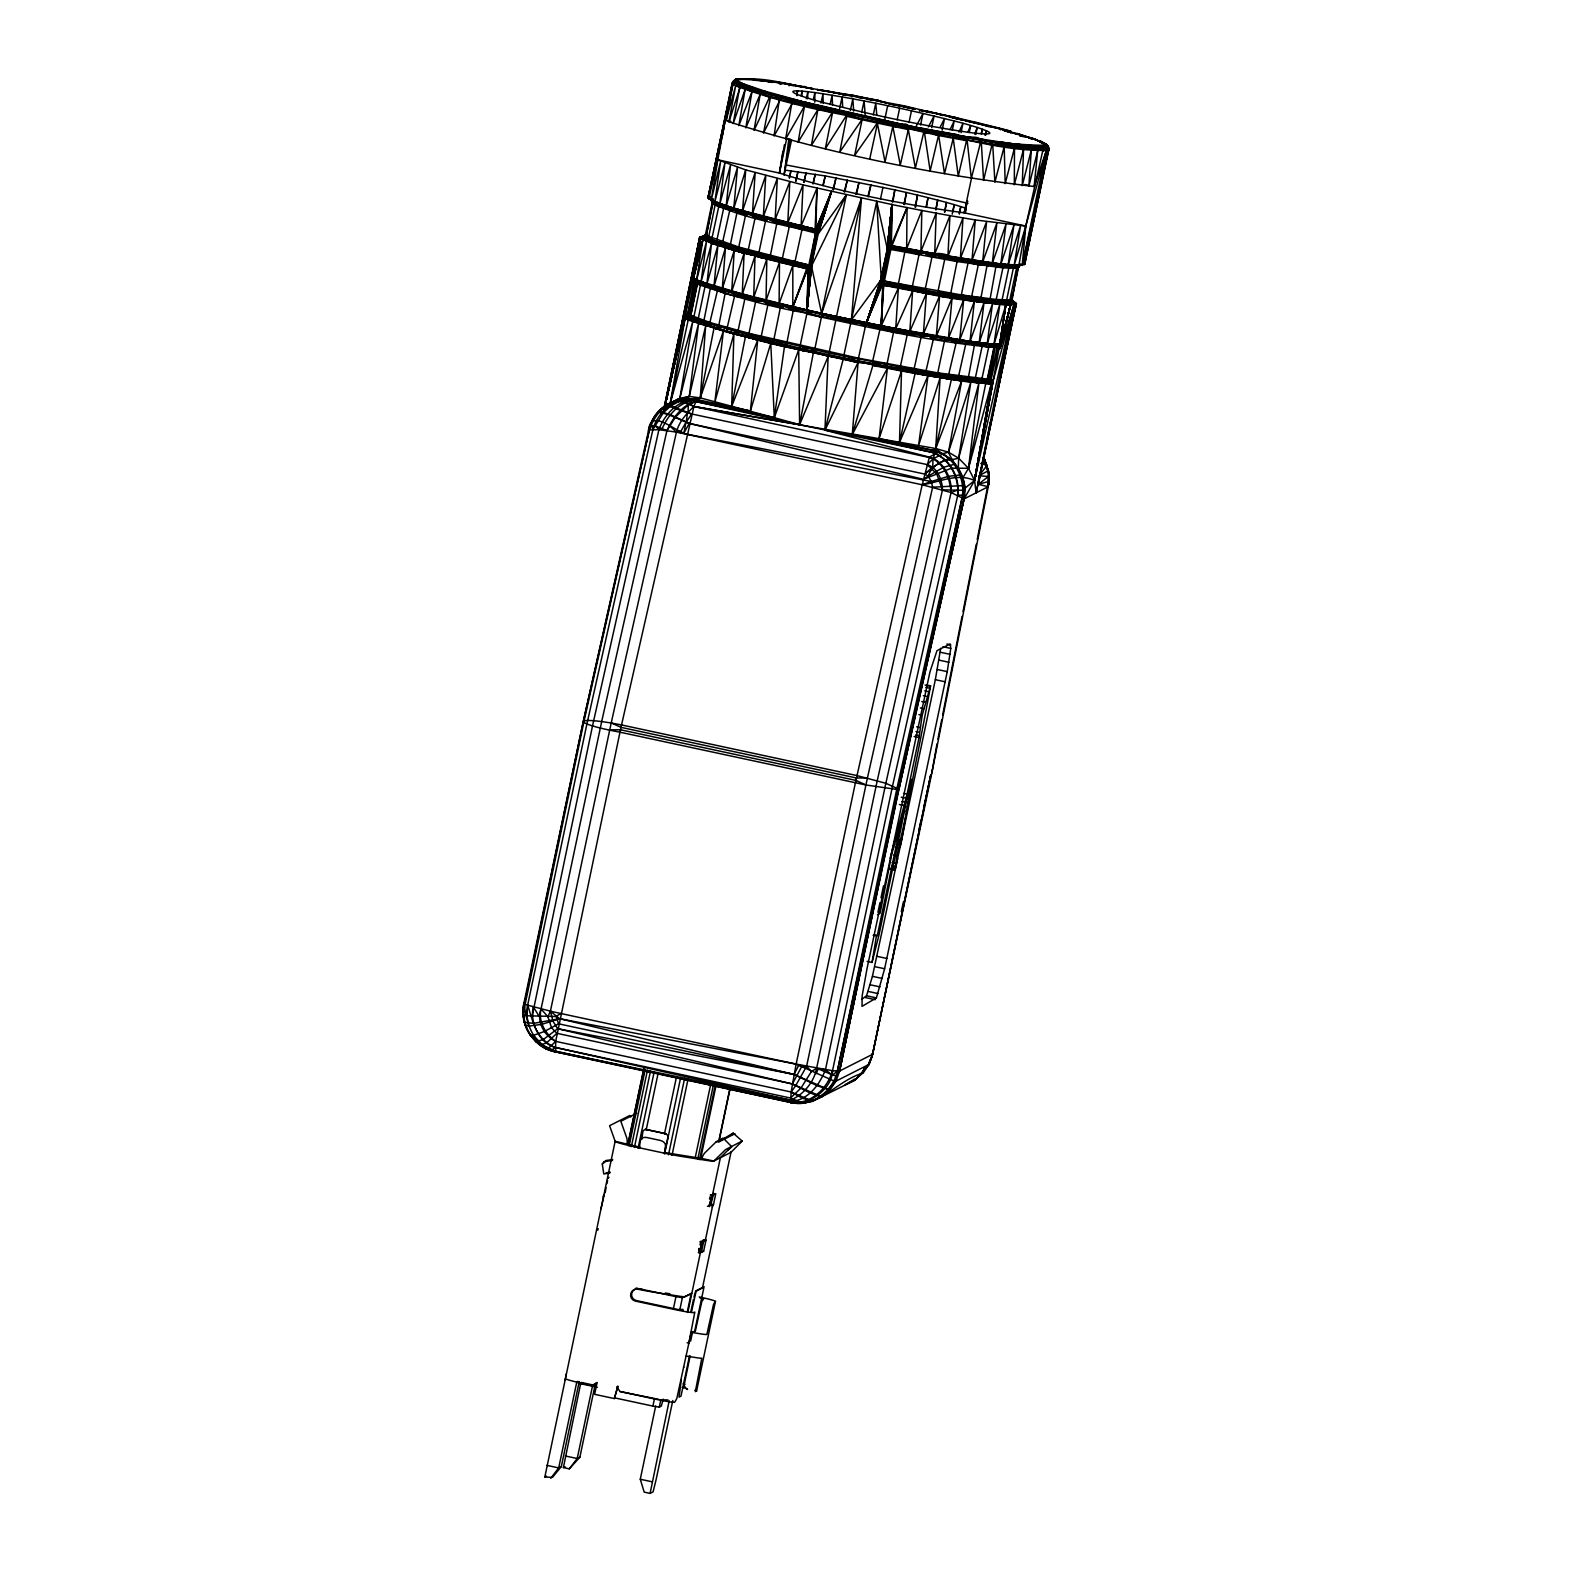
<?xml version="1.0" encoding="UTF-8"?>
<svg xmlns="http://www.w3.org/2000/svg" width="1572" height="1572" viewBox="0 0 1572 1572"><rect width="100%" height="100%" fill="white"/><g stroke="black" fill="none" stroke-linecap="round" stroke-linejoin="round"><path stroke-width="1.5" d="M663.993 408.327L699.678 237.352L691.994 282.331C730.567 295.693 770.575 307.247 810.779 313.85L810.661 311.079L792.819 306.972L792.819 265.491L755.012 256.098L742.239 294.455L731.727 291.606L734.222 250.439L711.527 243.365L699.678 237.352L705.533 235.918M1013.252 301.215L1016.396 303.671L976.153 492.822L974.581 480.541L991.205 384.099L987.786 382.114L987.275 379.068L993.936 347.451L998.279 345.27L1000.224 346.154L994.428 347.353L987.747 379.107C986.685 383.863 993.642 385.926 993.308 380.188L999.733 344.641L983.581 343.973L949.763 339.316L851.14 320.826L744.637 295.988L710.249 285.986L696.927 280.661L701.328 282.233L704.924 286.949L698.263 318.566L696.592 321.16C691.975 321.513 682.582 320.256 685.333 313.948L693.291 278.755L716.478 287.421L742.652 294.888L744.853 298.916L737.877 331.554L736.128 333.755L732.847 333.618L691.719 321.061L693.9 316.817L700.64 284.159L699.363 281.408L693.429 278.755L702.841 239.809L696.553 280.288L762.597 300.036L767.883 304.811L761.221 336.428L758.863 340.063L732.847 333.618L689.125 317.898L685.019 318.173L664.308 408.818L684.94 317.917L689.184 317.583L690.855 315.324L697.595 283.235L696.966 280.681L694.411 278.971L708.874 284.689L693.291 278.755L702.841 239.809L693.252 278.775L696.141 279.993L697.261 283.215L690.521 316.326L688.182 318.35L684.94 317.917M923.589 808.263L930.84 774.682L872.657 1054.006L869.021 1064.401L862.969 1073.224C837.915 1079.669 819.032 1108.633 791.03 1102.562L555.584 1051.923C534.048 1047.876 518.799 1024.551 523.948 1003.152L583.232 721.843L648.45 431.062C652.144 411.078 675.665 392.469 695.748 401.548L774.308 417.68L798.694 349.77L925.26 375.177L990.183 383.882L998.024 348.139L1000.067 348.119L1010.541 305.106L999.93 344.838C996.196 341.831 997.257 349.416 999.969 348.571L1010.541 305.106L1000.165 345.545C994.565 346.764 993.425 344.523 999.733 344.641L1005.825 304.968L1016.396 303.671L1006.905 344.013M927.284 685.137L930.565 685.844C921.389 737.052 910.168 788.024 901.817 839.586L894.999 870.122L896.846 855.856L907.869 806.888L911.072 779.064L879.043 934.75L872.047 962.437L867.115 961.376M705.867 236.252L700.68 237.569L706.948 235.073L701.878 238.001L704.669 236.665L727.561 245.92L781.893 260.48L789.242 226.918L788.594 222.949L742.554 210.923L745.718 169.894L717.815 159.813L732.179 83.257L735.401 79.425L750.944 79.072L783.111 83.061L904.273 105.874L1000.185 128.688L1034.062 138.827L1047.384 145.371L1048.878 149.478L1024.728 264.135L1014.156 265.452L989.102 263.035L987.137 265.059L980.948 297.776L981.793 301.608L998.967 304.32L1014.097 304.516L1015.217 303.023L1011.562 299.721L1015.217 303.023L1012.014 300.665L1015.217 303.023L996.707 302.551L971.889 299.505L883.307 283.707L881.342 280.464L888.082 248.317L890.656 245.684L908.38 248.926L906.337 248.612L905.02 251.088L897.828 286.635C927.382 294.259 959.117 301.235 989.574 301.824L1014.097 304.516L1012.014 300.665L1015.198 303.023L1011.739 300.763M930.84 774.662L872.578 1054.301L839.586 1071.023L832.531 1070.709L796.139 1064.106L560.673 1013.468L556.154 1016.514L526.699 1015.767L527.642 1005.156L586.926 723.867L652.93 429.451L663.345 412.748L670.831 405.89L679.438 401.292L688.457 399.19L750.394 411.019L770.771 343.246L774.308 417.68L700.267 397.873L696.435 400.153L693.94 406.48L620.999 727.345L555.682 1041.371L548.392 1048.406C530.727 1040.526 526.325 1020.248 523.948 1003.152C521.884 1014.235 523.889 1025.927 530.452 1035.162L533.301 1035.398L542.654 1045.085L554.995 1051L790.657 1102.424C810.287 1104.959 827.56 1088.708 832.531 1070.709L892.582 785.803L957.8 495.023C960.197 477.004 949.272 457.02 931.194 452.166L799.617 424.695L774.308 417.68L784.487 346.488L723.395 331.122L685.097 318.271L664.308 408.818L684.979 318.055L692.191 319.391L692.721 321.101C727.482 330.926 763.029 343.148 799.303 349.632L807.576 310.372L881.204 325.974L898.319 288.167L926.399 293.453L923.393 333.932L936.322 336.192L952.062 297.914L883.543 284.532L880.87 280.425L961.317 294.927L996.235 299.505L1009.872 299.898L1012.289 298.68L1018.459 265.02M1018.951 267.063L1016.534 268.281L1002.897 267.888L956.739 261.502L887.296 248.828L890.007 245.821L892.09 245.723L889.045 246.273L887.571 248.494L880.418 280.975L882.364 284.787L866.388 323.007L821.625 313.496L846.326 194.869L818.108 234.051L817.695 230.927L815.455 229.316L733.79 208.349L745.718 169.894L803.056 184.906L891.953 204.556L887.296 248.828L880.399 281.447L883.071 285.122L898.319 288.167L895.726 328.803L836.559 316.699L828.503 355.606L716.518 328.843L709.208 325.384L700.68 324.245L696.592 321.16L691.719 321.061L692.191 319.391L687.16 318.566L687.278 314.38L694.313 280.799L693.252 278.775L700.562 238.433L691.994 282.331M807.556 314.184C869.237 327.349 931.037 341.714 993.936 347.451L996.628 344.936L1000.047 345.074L1010.541 305.106L1000.205 346.862L998.082 344.406L991.126 344.13L998.515 344.366L998.515 345.408L998.004 347.864L994.369 346.822L988.454 379.206L989.26 382.703L991.48 384.04L974.581 480.541L964.068 498.933L898.28 788.928L837.345 1071.161C833.042 1091.479 811.427 1107.592 790.657 1102.424L791.129 1091.99L796.139 1064.106L855.404 782.817L922.194 484.785L929.406 457.118L938.425 452.107C957.034 458.729 968.057 479.774 964.068 498.933L898.85 789.733L839.586 1071.023L836.029 1081.123L829.977 1089.946L820.564 1096.254L792.347 1083.953L557.687 1028.697L553.108 1021.466L550.416 1011.169L611.213 722.904L676.432 432.123C678.849 422.082 686.512 413.554 693.94 406.48L799.617 424.695L828.346 356.038L937.895 375.885L988.277 382.055L987.747 379.107L993.308 380.188L1013.901 304.929L976.153 492.822L1015.846 304.457L978.315 484.333L988.238 486.691L931.842 773.011L872.578 1054.301L869.021 1064.401L854.854 1080.18L812.213 1101.481L798.419 1103.367L790.382 1100.145L555.034 1047.384C536.347 1041.666 532.967 1020.975 527.642 1005.156L524.439 1003.879L583.133 722.157L649.354 429.922C651.162 419.311 658.511 410.233 667.412 404.476L691.719 413.967L927.185 464.605C937.6 467.827 942.237 479.814 942.473 489.835L877.255 780.636L816.634 1068.174C814.217 1081.831 803.469 1094.918 790.382 1100.145L549.827 1050.312C534.814 1045.773 522.395 1026.064 523.633 1014.903L526.699 1015.767M998.004 347.864L995.115 347.098C992.148 347.353 998.024 342.794 1000.067 345.074L1010.541 305.106L1000.224 346.233C994.447 347.569 995.764 345.761 996.982 347.923L990.321 379.559L990.301 383.706L991.559 384L974.581 480.541L964.894 488.244L964.186 490.326L964.068 498.933L898.653 789.341L839.586 1071.023L835.911 1076.014L836.029 1081.123L828.071 1089.435L794.057 1074.442L559.593 1018.695L550.416 1011.169L527.642 1005.156L526.856 1015.787L528.86 1026.123L541.986 1024.296L559.593 1018.695L796.139 1064.106L833.789 1080.888L836.029 1081.123L869.021 1064.401L872.578 1054.301M813.294 353.032L799.617 424.695L695.748 401.548C681.678 405.045 672.777 418.25 666.941 430.59L601.722 721.371L541.082 1008.929C537.997 1021.859 545.523 1034.022 555.682 1041.371L555.584 1051.923L545.484 1048.328L535.207 1040.88M697.221 283.589L696.966 280.681L694.411 278.971M701.191 1243.295L700.13 1244.945M926.399 293.453L909.834 331.456L821.96 313.594L779.103 303.73L779.476 262.269L766.036 300.547L753.695 297.442L755.012 256.098M753.342 80.113L779.85 82.628L813.019 88.779C787.493 84.515 759.021 74.925 733.928 80.703L746.759 87.01L781.579 97.346L893.387 123.5L1003.879 143.838L1037.206 147.748L1045.734 147.748L1048.308 146.451L1046.225 145.862L1046.284 150.794L1025.789 226.054L975.249 219.942L960.394 258.398L906.651 248.651L907.044 207.583L891.953 204.556L887.139 248.907L891.953 204.556L891.383 246.608L883.621 285.004L961.907 298.719L989.574 301.824L998.967 304.32L1002.563 302.983L1008.674 304.889L1013.095 304.143L1011.759 299.427L1018.42 267.81L1019.619 265.471L1022.645 264.921C978.531 264.98 935.222 252.837 891.894 245.763L889.614 249.103L882.933 280.877L880.615 282.646L866.388 323.007L882.147 283.726M950.765 648.411L950.215 643.95L936.991 650.67L929.956 671.873L867.037 968.529L862.124 995.98L862.026 1006.375L876.41 997.886L884.623 968.745L947.248 671.637L950.765 648.411L942.866 646.721M701.23 1245.515L703.195 1240.269L705.966 1240.288L703.647 1251.233L699.579 1253.277L701.898 1242.352L705.966 1240.288M814.787 102.141L814.885 92.571C764.975 86.047 813.628 100.431 828.523 103.811C874.484 115.365 920.937 125.288 967.821 132.264C1017.752 138.788 969.079 124.404 954.204 121.024C908.223 109.47 861.79 99.547 814.885 92.571L813.372 99.547M758.863 340.063L755.307 339.395L802.644 350.595L814.237 351.794L822.058 313.968L807.025 310.234L809.325 268.439L811.132 265.963L817.774 232.558L815.809 230.357L734.104 209.233L718.188 203.771L710.858 198.976L712.136 202.827L705.474 234.444L706.3 235.486L738.84 247.099L811.565 265.766L809.678 267.751L794.41 264.41L704.099 240.143L700.817 237.058L706.555 234.385L712.647 202.061C713.609 197.09 709.915 199.664 713.059 202.827L706.3 235.486L704.099 240.143L741.453 252.385L807.713 268.832L811.231 266.65L846.326 194.869M898.28 788.928L885.842 783.288L856.976 775.586L621.53 724.947C572.699 715.319 569.693 722.923 619.957 732.179L865.897 784.978L898.85 789.733L962.241 497.224C964.795 480.678 957.407 462.64 942.63 454.19L933.611 458.435L927.185 464.605L936.755 473.919L942.473 489.835L964.186 490.326L962.929 477.711L961.357 474.842L948.663 476.296L931.253 481.504L686.748 434.147C675.567 432.104 650.199 406.853 648.45 431.062L649.354 429.922L658.923 429.687L676.432 432.123L922.194 484.785L951.06 492.508L964.068 498.933L988.238 486.691L988.945 472.995L983.699 457.432L985.978 464.153L984.485 459.319M686.709 318.526L687.278 314.38L685.333 313.948L699.678 237.352L664.19 408.818M688.222 318.232L690.855 315.324L710.799 322.771L749.294 333.421L858.351 358.161L937.757 372.878L987.747 379.107M811.879 1100.872L802.604 1098.317L791.129 1091.99L811.879 1100.872L821.861 1096.883L810.111 1092.992L792.347 1083.953L556.901 1033.315L551.595 1027.833L547.862 1016.73L541.082 1008.929C536.229 1021.446 544.226 1035.693 555.682 1041.371L791.129 1091.99L795.707 1085.604L806.613 1066.268L867.41 778.002L932.628 487.202L931.253 481.504L922.194 484.785C939.427 482.27 957.289 472.524 974.581 480.541L991.696 383.902L989.731 379.913L993.17 380.758L925.869 371.975L829.171 353.13L736.109 331.083L703.568 321.553L690.56 315.874L688.261 317.957L684.901 317.642L664.268 408.897L684.94 316.345C691.798 315.147 690.776 316.817 687.298 314.675C693.507 313.044 687.966 321.297 689.224 314.832L695.885 283.215L695.138 279.993L693.173 278.853L695.885 283.215L697.595 283.235M685.333 313.948L664.268 408.838L684.901 317.112L689.263 316.011M688.104 412.198L688.261 404.81L695.748 401.548M523.044 1014.372L583.723 722.589L649.354 429.922C652.321 409.211 675.508 393.216 693.94 406.48L935.713 448.511L948.486 452.205L958.645 458.199L968.49 468.299L974.581 480.541L992.05 383.47C942.964 378.262 891.874 369.715 843.299 358.043L876.724 201.412L881.558 284.159L866.388 323.007L880.713 282.135L883.936 280.916C912.428 288.049 948.879 295.615 980.948 297.776L984.858 302.492L989.574 301.824L995.823 267.161L1001.914 266.788L1004.999 264.587L1016.927 265.275L1013.292 268.458L1006.63 300.075L1008.674 304.889L1002.563 302.983L998.967 304.32L989.574 301.824L985.664 302.846L976.762 301.647L971.889 299.505L966.819 300.193L950.176 296.125L957.466 259.616L959.293 258.201L972.007 260.264L975.249 219.942L949.92 215.639L934.731 253.937L920.937 251.382L921.821 210.452L907.044 207.583L889.614 249.103M712.136 202.827L712.647 198.819L712.136 202.827C744.715 219.569 783.111 223.755 818.206 233.894L811.27 266.257L807.025 310.234L808.067 268.812L809.718 265.963L815.77 232.145L777.138 221.868L720.153 203.771L723.081 205.618L723.572 208.624L716.635 241.263L763.324 254.802L811.604 265.589L807.025 310.234L808.44 268.753L810.602 266.002L817.302 231.634M672.03 402.943L679.87 398.247L692.721 321.612L670.065 404.122L658.039 412.139L667.569 414.261L689.263 423.438L923.452 479.322L951.512 468.161L968.49 468.299L978.884 383.155L958.645 458.199L951.355 459.849L942.532 453.758L935.261 450.928L879.062 438.686L901.503 370.992L927.991 375.708L918.52 445.741L940.135 377.732L935.713 448.511L942.63 454.19L935.261 450.928L931.194 452.166L935.713 448.511L961.651 381.014L927.991 375.708L899.498 442.439L901.503 370.992L872.873 365.49L852.279 434.52L931.194 452.166C949.174 457.649 959.254 476.984 957.8 495.023L963.872 495.377L964.894 488.244C964.088 474.017 953.516 464.506 948.486 452.205L961.651 381.014L991.205 384.099L968.49 468.299L962.929 477.711M989.142 476.591L978.943 475.726L978.315 484.333L989.004 481.386L988.945 472.995L984.406 458.67M999.733 344.641L985.349 343.325L982.323 345.526L975.308 378.145L978.884 382.762L982.382 381.8L990.183 383.882L982.382 381.8L979.769 383.116C948.466 379.206 917.046 373.998 886.47 366.708L893.957 330.238L969.413 342.244C978.138 344.032 990.576 350.379 997.532 344.386L991.107 344.15M1045.459 145.842C1046.343 142.718 1036.557 139.102 1040.88 142.148L1046.638 144.526L1048.76 147.395L1043.297 173.234M700.267 397.873L705.632 325.954L689.263 396.458L686.335 398.659L696.986 399.524L750.394 411.019L757.704 340.063L731.687 406.362L733.908 333.971L714.867 401.941L723.395 331.122L700.267 397.873L675.822 400.605L679.87 398.247L689.263 396.458L700.267 397.873L713.943 328.45M779.103 303.73L792.819 265.491L806.731 268.733L808.499 266.709L815.77 232.145L816.988 188.208L801.13 225.955L816.202 229.551L818.344 232.931M1046.638 144.526L1048.328 150.303C1017.791 151.325 986.921 144.388 957.171 137.923L956.169 134.445C883.739 121.771 811.466 106.66 741.355 85.006L735.46 81.056L733.122 81.39L748.036 88.405L792.583 101.158L923.963 130.614L1020.798 147.061L1037.618 148.692L1048.524 148.023L1045.518 145.331C978.865 144.742 913.214 126.31 848.369 112.516L771.046 94.458L763.619 91.058L753.558 89.27L737.504 80.919L733.928 80.703L735.401 79.425M958.311 468.024L958.645 458.199L970.848 382.232L948.486 452.205L942.532 453.758L932.451 450.162L852.279 434.52L858.057 362.523C802.152 350.635 745.835 337.214 691.719 321.061L696.592 321.16M705.042 235.545C701.033 238.099 708.854 239.946 710.348 240.988L712.47 243.542L722.138 244.21L729.683 210.687L727.895 206.423L708.893 198.917L733.102 83.08L735.46 81.056L764.503 91.058L803.901 101.925L938.916 132.618L1012.899 143.897L1040.703 146.51L1042.727 150.971L1025.789 226.054L1014.156 265.452L1020.523 225.798L1008.124 265L947.012 256.118L944.693 259.459L938.032 291.075C936.146 297.658 946.128 297.383 950.176 296.125C927.735 295.733 906.16 287.401 883.759 285.239L882.167 283.687L883.936 280.916C881.224 281.919 884.584 283.117 882.757 284.886L881.204 325.974L883.661 285.279L881.558 284.159M934.731 253.937L936.165 213.144L921.821 210.452L906.651 248.651M659.022 411.275L670.458 414.674L689.263 423.438L924.709 474.076L932.727 467.238L933.021 458.906L929.406 457.118L824.946 430.197L828.149 356.255L814.237 351.794L771.773 343.207L773.876 339.513L780.714 305.892L780.026 303.966L766.036 300.547L766.822 259.144L753.695 297.442M882.364 284.787L883.543 284.532L881.204 325.974L883.071 285.122M706.162 235.761L702.9 236.959L704.551 238.06C731.628 251.716 764.444 257.69 794.41 264.41L802.329 228.038L801.74 226.113L787.808 222.752L789.792 181.664L775.153 219.608L777.315 178.52L763.344 216.582L765.741 175.494L752.438 213.674L755.169 172.606L742.554 210.923M807.595 98.82L807.87 91.687L806.357 98.663M898.103 283.707L921.349 289.169C920.485 294.318 927.46 294.121 925.279 288.816L931.941 257.199C931.312 249.614 955.54 255.627 947.582 257.946L944.693 259.459M983.541 457.825L989.043 473.742L988.238 486.691L988.434 470.618L986.764 466.019M988.002 481.641L988.729 484.628L988.572 475.609M713.098 200.803L715.437 203.299L708.461 237.962C700.228 242.481 709.483 238.492 714.336 243.326L716.066 242.147L722.138 244.21M810.661 311.079L722.275 288.914L734.222 250.439L744.106 253.19L742.239 294.455L793.801 307.562L786.531 344.622L778.042 344.916L780.184 342.087L787.14 342.637M801.13 225.955L803.056 184.906L787.808 222.752M811.172 266.729L811.604 265.589L807.025 310.234L808.99 268.576L811.545 265.53L808.342 266.768L783.622 262.544L741.453 252.385L724.24 247.394L721.41 244.937L712.489 243.542L726.009 247.158L730.371 244.603L737.13 211.945L735.362 208.742L726.185 205.971L730.489 165.119L719.858 203.829L724.869 163.075L714.828 201.923L720.624 161.307L711.173 200.292L717.815 159.813L779.417 173.058C839.487 192.039 901.797 204.34 964.206 212.81L1025.789 226.054L1022.232 265.413L1048.328 150.303C1049.664 149.615 1047.895 145.764 1047.895 148.338L1048.878 149.478L1044.692 165.394M816.988 188.208L815.062 229.217C819.13 228.942 817.204 236.232 818.206 231.988M936.322 336.192L939.604 295.791L923.393 333.932L908.95 331.319L907.653 332.812L900.383 366.355L902.328 371.071L886.47 366.708L799.303 349.632M871.733 1057.818L872.067 1053.574M689.263 316.778L696.651 280.641M811.27 266.257L807.025 310.234L809.148 268.262L810.661 265.216L808.873 265.275L806.809 268.694L794.41 264.41L760.317 257.415M897.828 286.635L883.759 285.239L880.949 283.353L866.388 323.007L880.87 280.425L866.388 323.007L881.263 283.825L880.517 282.292M887.964 247.177L889.398 246.097L891.953 204.556L887.453 248.003C931.056 250.557 976.919 267.869 1020.7 264.509M793.978 308.21L756.053 299.78L717.422 289.091L701.977 282.999L692.112 281.761L700.562 238.433L693.095 278.971L694.51 279.423L694.962 282.98L688.359 317.072M780.302 262.21L807.576 268.203L810.661 267.456L807.025 310.234L810.621 267.397L807.713 268.832L792.819 306.972L806.731 268.733L811.25 266.592L807.025 310.234L809.639 268.262L811.132 266.592M882.167 283.687L883.739 281.958L882.049 280.582L888.75 248.199L890.518 245.723L891.953 204.556L887.532 248.808L889.438 246.136L891.953 204.556L890.99 245.684L887.315 248.337M960.394 258.398L963.007 217.919L947.936 256.275L949.92 215.639L936.165 213.144L920.937 251.382M801.74 95.813L802.074 91.097L801.072 95.754M807.025 310.234L809.953 268.046M909.834 331.456L912.605 290.899L895.726 328.803M976.762 301.647L971.889 299.505L971.634 296.499L978.295 264.882L981.262 261.62L1006.316 264.705L1002.897 267.888L996.235 299.505L997.296 303.357M919.482 111.062L919.541 110.256C939.29 112.005 1092.854 151.6 953.025 117.586M524.439 1003.879C522.493 1014.706 524.301 1025.927 530.452 1035.162M981.989 346.528L983.345 344.72L994.86 345.585L997.552 344.406L995.607 344.995L989.319 379.363L989.967 382.782L991.755 383.823L974.581 480.541L1013.901 304.929L999.969 348.571M697.516 283.707L696.927 280.661L695.06 279.855M722.275 288.914L725.458 247.865L713.963 286.418L723.965 289.346L725.498 291.508L718.856 325.188L715.653 328.843L718.817 327.33L718.856 325.188M880.399 281.447L880.634 280.445L866.388 323.007L880.399 281.683L883.228 281.349M1012.388 293.119L1011.877 301.529C968.765 301.765 924.375 289.955 883.268 282.665M1023.863 263.055L1024.728 264.135L1048.328 150.303L1044.849 143.642L1048.308 146.451L1045.734 147.748L1037.206 147.748L992.6 142.109L952.887 134.052C885.429 122.734 819.425 106.208 753.558 89.27L751.534 86.991L740.589 85.694L728.956 121.791C828.012 153.231 930.938 174.354 1034.121 186.518L1046.284 150.794L1044.378 149.89C982.814 145.724 922.469 130.869 862.124 118.686C819.051 107.21 772.697 101.649 732.532 82.255L736.502 79.406L742.239 78.679L735.342 79.465M907.044 207.583L891.992 245.763L888.259 246.961L891.953 204.556L890.224 245.782L888.73 248.966L890.676 248.828M1021.584 264.843L1018.263 265.747L1016.534 268.281L1009.872 299.898L1011.091 303.75L1014.097 304.516L1012.014 300.665M710.092 197.05L709.168 198.406L717.52 202.984L718.718 206.777L711.703 239.396L710.348 240.988L706.123 240.005M811.427 265.688L821.625 313.496L861.456 198.17L851.435 319.922L880.477 280.523M687.278 318.369L689.99 316.837M987.275 379.068L987.845 382.114L990.183 383.882M704.924 286.949L702.979 282.606M888.219 246.902L891.953 204.556L889.654 245.979L891.128 245.684L888.986 246.313L891.953 204.556L887.296 248.828L876.724 201.412M902.957 285.731L903.448 289.11M863.971 1068.508L863.873 1069.53L866.251 1066.543M868.609 1063.576L870.613 1059.332L868.353 1065.364M995.607 344.995L990.222 344.582L988.926 346.135L981.93 378.754L982.382 381.8L979.749 383.116L967.88 380.267L964.736 381.092L963.105 377.732L958.606 376.062L966.092 342.558L968.313 341.203L986.764 343.462L968.313 341.203M703.922 320.55L704.708 321.926L703.411 323.537L700.464 323.891L703.922 320.55L710.642 286.91L717.559 290.093L709.208 325.384M817.283 233.088L818.246 233.599L831.45 191.548L815.986 229.551L818.088 232.283L816.536 233.246L817.106 230.259L815.672 229.335L764.464 216.857L765.584 220.945L758.922 252.561L756.918 255.804M992.089 343.954L999.831 344.72L1005.825 304.968L974.345 301.392L959.706 339.984L948.447 338.216L952.062 297.914M873.148 935.36L877.294 935.635L919.03 737.582L922.175 715.299L930.565 685.844M996.589 344.779L990.242 344.582L995.626 344.916M605.2 1192.775L606.045 1187.567M733.79 208.349L737.465 167.398L726.185 205.971M996.235 299.505L996.137 300.566L980.83 298.837L961.317 294.927L967.979 263.31C970.73 258.751 972.125 259.321 967.979 263.31M975.308 378.145L977.057 382.585M713.963 286.418L717.854 245.507L706.869 284.139L711.527 243.365L701.033 282.095L706.496 241.459L696.553 280.288M971.123 260.107L982.677 261.876L986.568 221.691L972.007 260.264M1046.225 145.862L1037.206 147.748L1000.716 141.932L992.6 142.109L979.729 138.591L980.397 143.091L971.319 178.383L967.193 140.792L938.681 135.546L931.253 133.05L930.879 129.69L938.936 133.522L930.152 170.916L923.864 128.511M959.706 339.984L963.675 299.78L974.345 301.392L969.983 341.478L979.179 342.696L992.482 303.769L987.216 343.639L950.431 338.845L944.418 341.262L937.757 372.878L938.779 377.221L965.503 381.446L967.88 380.267L974.522 344.622L983.365 344.7L985.841 343.384M797.102 95.499L797.574 90.822L796.827 95.617M809.816 267.653L810.975 266.788L781.893 260.5L780.871 261.856L741.473 252.385L745.462 253.249L748.076 250.773L755.051 218.135L749.097 213.045L731.962 207.681L768.197 218.154L815.672 229.335L817.774 231.064L816.929 232.204L816.143 229.532L801.72 226.113M1034.121 186.518L1037.795 149.733L1037.206 147.748L1032.116 145.783L1037.697 150.794L1028.854 186.282L1031.35 149.242L1029.464 145.842M730.371 244.603L727.974 247.747L724.24 247.394L735.716 250.538L738.526 248.101L745.501 215.482L744.008 211.277M682.936 1310.439L682.936 1309.397L678.397 1309.574L636.365 1300.575A6.072 6.052 63.1 0 1 636.817 1288.627L641.985 1289.315M690.108 1356.007L684.056 1385.404C687.573 1392.163 690.54 1388.724 682.15 1387.467M958.606 376.062L960.04 380.463M900.147 846.64L935.34 679.693L940.685 648.273M726.559 330.434L734.792 295.123C730.567 298.346 689.479 275.296 697.261 283.215M755.051 218.135L754.815 215.207M784.192 174.905L788.849 138.906M979.179 342.696L983.993 302.728L969.983 341.478L880.733 325.895L872.676 361.029L874.995 362.562L875.211 365.903L886.47 366.708M986.764 343.462L956.739 340.397L948.663 374.608L949.901 378.97L925.26 375.177L913.47 371.719L900.677 370.56L900.383 366.355M879.062 438.686L887.394 368.32L852.279 434.52M744.853 298.916L743.654 294.809L707.97 284.375M961.317 294.927L962.457 299.289L971.889 299.505M956.169 134.445C961.868 141.755 979.985 132.048 981.301 142.168L983.581 180.407L992.6 142.109M532.102 1016.377L592.585 725.576L658.923 429.687C664.543 414.261 678.691 398.64 696.435 400.153L774.308 417.68M738.192 330.533L732.847 333.618L746.7 337.017L748.547 335.367L756.053 299.78M548.392 1048.406L545.484 1048.328L552.853 1051.275L790.441 1101.618C807.753 1100.636 819.739 1084.621 825.457 1069.707L885.842 783.288L951.06 492.508C952.043 479.087 945.381 465.214 933.611 458.435L934.259 453.306M982.677 261.876L996.845 223.165L992.305 263.212L1000.814 264.253L1005.982 224.364L992.305 263.212L889.398 246.097M756.191 256.118L769.101 258.221L770.359 255.509L777.138 221.868L776.136 219.864L767.057 217.467M681.285 1380.098L679.025 1397.115L681.01 1396.113L689.538 1355.673M689.912 317.19C786.138 348.807 891.108 370.383 990.399 380.915M688.261 404.81L675.606 416.894L669.868 425.973L676.432 432.123L680.912 431.2L686.257 421.925L687.475 412.925L666.174 405.203L670.065 404.122L688.222 319.823M600.995 1208.809L604.12 1194.779M926.006 370.933C927.578 375.551 924.1 376.69 923.825 371.621L926.006 370.933L933.906 336.703L951.826 338.668L921.821 333.991L913.47 371.719M735.716 80.074L732.179 83.257L735.657 85.831L738.25 85.871L742.534 83.65L741.355 85.006L741.552 83.591L737.504 80.919L733.928 80.703L736.443 79.248L750.944 79.072L739.312 79.248M641.769 1139.464L642.791 1132.154A6.072 4.244 16.1 0 1 645.444 1129.344L666.194 1133.805A6.072 4.244 16.2 0 1 667.904 1137.558L664.465 1153.2L635.029 1146.872A22.244 1.277 11.9 0 1 615.143 1141.272L609.582 1125.709L629.783 1115.491L630.785 1116.965M767.883 304.811L767.568 301.274L741.395 294.161M1018.42 267.81L1019.619 265.471L1009.637 266.454L979.101 262.996L891.383 246.608L890.597 249.3M863.539 1071.849L854.854 1080.18L854.893 1078.903L845.205 1084.778L854.854 1080.18L862.635 1072.811L862.969 1070.414M988.238 486.691L989.142 477.849M1047.895 148.338L1048.033 147.336M1008.124 265L1013.901 225.228L1000.814 264.253M989.004 481.386L989.22 479.912M984.426 343.521L994.015 344.268L1005.825 304.968L999.831 344.72L998.141 344.602M791.561 139.908L784.055 174.865L790.068 138.886M892.935 201.963L894.841 189.878L825.261 175.926L785.194 170.13M1005.825 304.968L999.537 344.582L994.015 344.268L999.792 304.516L987.216 343.639M786.766 138.179L779.417 173.058L782.856 151.56M816.929 232.204L815.77 232.145L816.811 230.003M904.49 204.596L906.435 192.491L894.841 189.878L892.326 201.825M915.572 207.19L917.537 195.105L906.435 192.491L903.9 204.458M808.499 266.709L808.951 264.784M926.419 207.327L928.03 197.659L917.537 195.105L915.022 207.052M872.047 962.437L876.429 936.067M1024.728 264.135L1027.95 244.839M738.25 85.871L739.665 87.58L733.2 123.559L745.442 88.602L748.606 86.283L753.558 89.27L751.947 91.883L745.796 127.882L760.986 92.493L764.483 91.058L771.046 94.458L763.501 133.089L780.97 98.112L783.033 96.501L779.457 98.741L774.053 135.958L794.469 99.527M936.067 209.783L937.718 200.116L928.03 197.659L926.006 207.209M579.243 1381.552L561.322 1466.578L552.42 1477.405L544.836 1476.973L615.143 1141.272L640.354 1147.305L639.352 1147.796L640.394 1140.486A6.072 4.244 16.2 0 1 646.898 1137.539L660.181 1140.388A6.072 4.244 16.2 0 1 665.506 1145.89L664.465 1153.2A22.244 1.277 11.9 0 0 680.342 1156.226L706.162 1160.332A22.244 1.277 11.9 0 0 713.806 1161.06L730.98 1152.355L742.2 1141.095L733.142 1133.117L720.644 1140.466M595.14 1384.716L579.872 1457.185L569.3 1468.857L563.385 1467.58L580.815 1382.771M655.701 1406.036L640.276 1479.252L644.186 1492.123L650.101 1493.4L669.2 1400.731M952.887 134.052L953.241 138.277L944.497 173.627L938.681 135.546L902.623 127.332C901.267 121.162 911.78 124.738 908.321 129.572L900.284 165.021L892.817 126.369L893.387 123.5M670.065 404.122L685.097 318.271M944.792 212.102L946.501 202.454L937.718 200.116L935.694 209.685M1018.872 265.589L1025.789 226.054M779.417 173.058L784.428 144.742M843.869 355.174L852.221 357.984C848.723 365.47 871.143 360.538 875.211 365.903M993.308 380.188L974.581 480.541L991.834 383.765L987.786 381.996L992.797 381.996L974.581 480.541L992.187 383.273L990.203 382.644M708.717 1205.292L710.721 1204.604L711.31 1199.122L710.74 1200.34M676.432 432.123L684.036 432.772L685.864 422.534M701.898 1242.352L699.913 1241.939C704.767 1237.812 697.536 1258.956 703.313 1240.21L705.278 1240.642L712.784 1204.977L710.721 1204.604L711.566 1197.923L709.483 1204.152M952.907 211.866L954.224 204.615L946.501 202.454L944.477 212.004M872.676 361.029L872.44 365.156M989.633 381.839L988.572 380.955L993.072 381.112L974.581 480.541L992.541 382.605L989.967 381.819M990.773 379.854L992.797 381.996L990.891 381.76L992.679 382.31L974.581 480.541L992.463 382.762L990.832 380.817M974.581 480.541L992.325 383.037L988.375 382.782M694.883 279.993L692.859 279.384L700.562 238.433L692.289 281.074L700.031 282.194M959.411 213.831L960.767 206.6L954.224 204.615L952.2 214.185M695.413 281.604L696.2 280.759L692.918 279.285L700.562 238.433L692.446 280.563L695.531 282.646M692.957 279.207L694.51 279.423L692.918 279.285L700.562 238.433L692.525 280.268L695.158 280.661M694.667 280.661L692.623 279.993L700.562 238.433L692.761 279.6L696.396 280.012M694.529 282.665L692.682 279.836L700.562 238.433M712.686 1205.036L712.273 1207.119M966.053 208.349L965.129 213.163L966.053 208.349L960.767 206.6L959.254 213.772M722.079 137.118L723.926 127.607M726.244 115.719L733.004 81.469L708.009 197.836L708.893 198.917M866.113 322.967L857.88 361.049L851.827 360.99L828.503 355.606M985.703 446.271L978.315 484.333L989.063 476.002L986.116 465.312M986.587 441.693L990.321 422.475M731.687 406.362L745.364 336.958M931.724 770.418L931.842 773.011L936.951 743.949M937.895 739.135L941.687 719.897M942.63 715.083L962.064 616.44M963.007 611.626L976.291 544.246M977.234 539.432L987.648 486.514M667.982 1399.925L661.183 1399.827M683.879 318.271L686.276 306.245M687.239 301.451L700.228 236.566L663.541 410.626M597.832 1230.188L598.126 1228.656M709.542 1199.141L710.013 1196.842M998.024 348.139L997.886 346.43M968.49 468.299L985.683 383.784M952.278 130.319L954.204 121.024L949.999 129.749M961.042 132.657L962.948 123.343L958.979 132.107M969.236 132.5L970.671 125.524L967.88 132.107M975.799 134.485L977.234 127.489L974.64 134.131M931.665 127.646L934.063 116.014L928.384 126.88M942.119 130.201L944.517 118.568L940.135 127.273M981.576 133.915L982.539 129.258L980.948 133.699M985.546 135.428L986.509 130.771L985.094 135.251M920.563 125.053L923 113.42L916.397 125.74M839.586 1071.023L898.084 789.871M732.709 82.432L708.009 197.836L732.179 83.257L734.772 81.941M789.478 177.891L790.971 170.7L789.282 177.872M795.982 181.173L797.987 171.584L795.668 181.134M804.098 182.332L806.102 172.763L803.764 182.293M813.255 183.786L815.259 174.217L812.862 183.728M823.256 185.496L825.261 175.926L822.844 185.417M627.66 1145.163L643.773 1068.705M627.857 1145.457L643.97 1068.999M629.311 1141.115L634.322 1117.397M635.324 1112.662L638.822 1096.057M639.804 1091.302L643.813 1072.34M629.114 1145.949L645.227 1069.491M631.355 1146.636L647.467 1070.178M833.494 189.819L836.009 177.872L832.924 189.721M634.4 1147.442L650.513 1070.984M638.075 1148.326L654.188 1071.868M646.151 1130.111L658.236 1072.772M592.644 1385.305L577.219 1458.521L569.3 1468.857M844.812 191.961L847.328 179.994L844.203 191.843M856.524 194.26L859.039 182.293L855.895 194.142M836.481 316.738L861.456 198.17M869.788 158.654L878.453 118.961M664.445 1134.041L676.53 1076.702M664.563 1154.025L680.676 1077.567M596.535 1383.006L592.349 1385.58L597.124 1382.476L594.629 1394.325L614.357 1398.569L617.835 1386.209M614.357 1398.569L617.875 1386.347M868.451 196.696L870.967 184.73L867.823 196.579M668.513 1154.772L684.626 1078.313M671.991 1155.381L688.104 1078.903M880.458 199.231L882.973 187.264M897.18 119.845L899.636 108.232M909.029 122.439L911.465 110.806M695.453 1156.619L710.564 1084.955M697.713 1159.409L713.315 1085.348M699.599 1159.586L715.201 1085.525M700.464 1159.527L716.066 1085.466M615.418 1398.039L652.891 1406.095L654.404 1398.962M673.445 1308.552L675.96 1296.645L682.366 1297.666L691.739 1293.363L685.215 1296.645A22.244 1.277 11.9 0 1 684.213 1296.743A22.244 1.277 11.9 0 1 677.591 1295.937L651.771 1291.83A22.244 1.277 11.9 0 1 637.878 1289.217L635.815 1289.138A6.072 6.052 63.1 0 0 635.363 1301.085L674.368 1309.476A18.216 1.041 11.9 0 0 693.606 1312.541L694.824 1312.031L688.772 1343.569A18.216 1.041 11.9 0 0 687.141 1342.685M652.891 1406.095L659.316 1407.117L660.81 1399.984M679.87 1309.574L682.366 1297.666M719.249 1138.973L729.821 1088.787M718.935 1141.645L729.998 1089.082M687.278 1311.972L691.248 1293.186M709.404 1206.687L711.703 1195.761L715.771 1193.698L713.472 1204.643L707.439 1206.274M687.789 1312.502L700.346 1252.904L698.282 1252.53L703.647 1251.233M720.408 1157.699L712.371 1195.427L710.387 1194.995M701.682 1250.801L703.981 1239.876M710.819 1204.565L713.806 1193.286M690.953 1311.382L693.468 1299.474M672.796 1400.514L656.074 1479.783L653.087 1491.887L650.101 1493.4M691.523 1311.638L696.121 1291.319L702.409 1287.94A22.244 1.277 11.9 0 0 702.232 1287.606M616.853 1386.72L619.957 1391.515L655.465 1399.159A18.216 1.041 11.9 0 0 674.722 1402.204L676.805 1398.53L691.228 1332.349L695.335 1331.229L701.76 1301.636L703.627 1298.924L699.717 1297.745M690.639 1341.132L692.643 1331.641M702.488 1287.861L730.98 1152.355A22.244 1.277 11.9 0 0 730.725 1151.942M694.549 1331.877L704.079 1286.682L695.708 1290.907L693.959 1297.097M686.237 1356.066L695.571 1357.56A18.216 1.041 11.9 0 0 701.819 1358.129L695.335 1391.633L696.553 1391.141L715.457 1301.459A18.216 1.041 11.9 0 0 699.186 1296.9M967.743 201.216L964.206 212.81L971.555 177.931M1012.27 265.137L1008.733 268.321L1002.071 299.938L1002.563 302.983M877.942 912.251L879.966 902.662M880.988 897.848L883.503 885.861M1016.2 275.041L1017.163 270.522M861.613 999.458L866.545 995.764L872.421 976.33L897.651 858.567M1022.232 265.413L1046.284 150.794M1024.178 264.921L1048.328 150.303M884.722 119.649L887.689 105.697M861.633 112.594L864.109 100.981L865.19 114.913M873.305 114.894L875.781 103.28L876.763 114.913M839.625 108.527L842.14 96.914L842.651 106.66M794.41 264.41L807.183 268.576L809.049 267.613M850.334 110.472L852.849 98.84L853.675 111.101M901.326 911.446L903.409 901.837M918.932 829.859L920.995 820.27M820.997 103.045L823.021 93.77L823.158 103.398M830.134 104.499L832.138 95.224L832.492 104.911M606.89 1183.618L607.578 1180.631M698.656 1250.683L699.186 1248.325M698.754 1250.644L699.206 1248.581M705.494 1239.286L705.18 1240.681M890.106 858.253L907.142 794.057L903.841 793.349M664.268 408.877L685.176 314.734L690.54 315.343M710.583 288.934L710.799 287.931L725.517 293.571M899.498 442.439L915.081 373.468M935.713 448.511L951.374 379.5M720.31 1157.758L731.511 1146.519L724.122 1139.012L722.472 1138.541L716.36 1141.626L705.317 1152.374A12.144 12.085 63.1 0 0 701.957 1158.505L665.467 1152.689M1038.286 194.614L1040.507 185.103M996.019 347.353L1000.165 347.432L1010.541 305.106L1000.126 345.29L998.515 345.408L1000.224 345.938L1010.541 305.106L1000.205 347.098L996.923 347.196M1010.541 305.106L1000.224 346.547L998.397 346.194M1008.713 333.971L1010.501 326.976M1011.68 322.319L1016.396 303.671M708.009 197.836L717.815 159.813M843.123 359.438L824.946 430.197L858.057 362.523M698.263 318.566L693.724 320.885L686.119 318.487L687.357 316.129M964.206 212.81L967.271 201.216M564.839 1379.725L565.35 1378.762A22.244 1.277 11.9 0 0 585.039 1384.008M816.438 231.615L831.45 191.548L817.931 233.383M817.42 231.732L831.45 191.548L815.691 229.414M663.266 1399.159L661.301 1406.115L659.316 1407.117M902.701 815.102L891.894 853.616L880.045 913.332L877.431 914.649M881.263 283.825L882.501 281.938L881.244 283.294M944.418 341.262L947.051 337.98L977.411 342.401L975.053 343.757L966.092 342.558M700.247 1244.14L701.348 1241.212M934.574 453.129L935.261 450.928M708.5 236.802L705.848 239.848L704.551 238.06L700.68 237.569L705.199 236.213M701.721 237.647L704.256 236.232L701.21 236.782M705.121 235.427L705.985 233.678L704.669 236.665L705.474 234.444C711.487 243.287 728.563 243.503 738.526 248.101M882.344 326.151L879.338 329.413M800.895 345.801L804.196 347.628L802.644 350.595M739.331 82.589L735.657 85.831C773.07 99.743 812.469 109.234 851.533 116.328L853.085 113.381M818.187 233.285L831.45 191.548L816.792 230.101L818.265 232.243L831.45 191.548L817.695 231.339M818.187 233.147L831.45 191.548L817.342 230.691M731.727 291.606L744.106 253.19M850.531 323.557L859.432 321.513M987.609 266.159L990.773 262.917L989.102 263.035M995.823 267.161L999.124 263.978M880.418 280.975L866.388 323.007L880.595 281.447M871.949 1056.109L872.657 1054.006L870.574 1060M716.911 240.241L714.435 243.346M816.045 230.475L802.251 227.174L815.809 230.357M862.674 116.898L854.657 155.353L877.294 123.068L908.321 129.572L915.376 168.047L923.668 132.638L931.253 133.05M733.161 84.397L737.504 80.919L736.443 79.248L737.445 79.366L733.928 80.703L737.445 79.366L736.384 79.268M878.021 101.414L878.512 100.47L886.765 103.005L852.928 95.44L833.671 92.728M882.757 284.886L883.602 282.94M608.207 1178.371L608.953 1177.271M801.72 104.518L804.451 106.287L785.627 138.984L791.836 103.084L801.72 104.518C803.685 99.822 808.362 102.475 804.451 106.287L798.104 142.148L817.892 109.588L826.754 110.61L828.916 107.8L833.062 110.158L825.32 148.692L848.369 112.516M792.819 306.972L807.497 268.832M907.044 334.738L905.59 333.402L907.594 330.985L935.104 335.976L851.277 320.256L761.614 299.368M948.447 338.216L963.675 299.78M783.622 262.524L785.018 260.225L795.471 261.64M649.354 429.922C653.834 416.423 663.679 404.161 677.807 400.172L693.94 406.48L933.611 458.435M851.945 97.012L853.203 95.401L878.512 100.47L858.509 96.874M832.531 1070.709C832.335 1083.776 820.702 1094.682 809.501 1100.125C805.1 1105.077 774.505 1100.97 801.7 1103.406L805.827 1101.324M761.221 336.428L758.018 336.722L755.896 339.336L746.7 337.017M1012.407 300.763L1012.289 298.68M904.765 252.09L908.085 248.946M547.862 1016.73L550.416 1011.169L560.673 1013.468M779.457 98.741L769.573 97.11L754.049 130.378L760.141 94.399L764.483 91.058L763.363 90.98M816.006 1073.755L818.265 1068.94L825.457 1069.707L831.274 1074.462L835.911 1076.014M794.037 309.036L780.616 305.047L865.484 324.598L893.957 330.238L895.038 328.686L908.97 331.319L907.201 330.985M770.359 255.509L763.324 254.802L761.673 257.042M842.946 95.283L853.203 95.42L817.047 89.525M923.452 479.322L928.227 476.061C931.135 466.589 941.726 459.672 951.355 459.849M715.162 205.185L729.781 209.646L736.639 210.019M735.716 250.538L742.259 252.365L744.912 249.909L748.39 249.751M792.347 1083.953L801.563 1066.857L806.613 1066.268L811.368 1071.613L800.934 1088.119L790.48 1098.022L555.034 1047.384C539.51 1040.939 529.528 1023.549 533.321 1006.866L539.393 1016.711M684.036 432.772L689.263 423.438M704.669 236.665L705.985 233.678M747.466 89.29L751.947 91.883L738.82 125.603L745.108 89.604L751.534 86.991M1018.774 266.827L1019.894 265.196L1018.774 266.827L1019.619 265.471L1013.626 267.456L987.137 265.059L932.216 256.197L924.159 252.935L918.854 253.721L907.064 250.518L887.433 248.612M669.868 425.973L666.941 430.59L655.406 426.012L649.983 425.383M1012.643 301.274L1013.547 302.512L1012.23 303.553L1010.914 300.743L1011.759 299.427M700.562 285.2L701.977 282.999L710.505 286.87L708.736 284.63M1020.542 264.155L1019.304 266.061L1020.169 265.275M998.279 345.27L999.93 344.838M686.257 421.925L691.719 413.967L687.475 412.925M712.096 199.015L712.214 201.766L711.703 200.135C730.744 212.947 755.837 213.93 777.138 221.868M712.745 201.019L711.703 200.135L713.059 202.808L718.797 205.736M994.29 346.587L988.926 346.135M888.691 246.666L891.206 245.684M888.612 246.765L891.894 245.763M609.857 1173.066L603.786 1173.95L602.273 1163.948L606.281 1160.49L612.707 1159.547M606.281 1160.49L602.273 1163.948M550.77 1478.25L558.689 1467.914L576.629 1382.751L577.415 1381.454L579.42 1381.906M980.299 474.017L987.098 465.45L983.424 457.707M684.901 317.623L688.3 317.092M789.046 85.753L790.991 84.338M907.064 250.518L918.598 254.743L925.456 252.168M741.355 85.006L742.534 83.65M780.282 84.397L783.092 83.061L779.064 82.844L812.783 88.818L807.969 88.111M963.872 495.377L962.241 497.224L897.023 788.004L837.345 1071.161L832.669 1074.973M821.783 90.547L817.263 89.722L856.543 96.501M688.752 404.083L692.093 400.546L696.435 400.153M1011.444 297.639L1012.211 299.721L1010.914 300.743L996.157 300.566L1005.628 301.117L1006.63 300.075M722.472 1138.541L720.507 1140.545M733.142 1133.117L731.177 1135.141M556.901 1033.315L546.545 1042.904L540.12 1045.184M727.797 1150.449L732.611 1145.949L742.2 1141.095M809.678 267.751L807.183 268.576M1016.534 268.281L1019.619 265.471M552.145 1049.998L555.034 1047.384M920.17 337.115L930.821 335.17M1008.733 268.321L1014.706 265.452L1022.645 264.921M816.222 232.676L816.89 232.243M888.455 246.784L890.42 245.743M801.897 87.049L805.08 86.598L797.81 86.381M932.176 468.318L924.709 474.076L928.227 476.061L931.253 481.504M789.242 226.918L791.286 225.366L815.848 231.182M705.258 234.955L706.555 234.366M932.727 467.238L944.674 459.948L949.213 458.985M765.584 220.945L768.59 218.862L777.158 222.851L802.329 228.038M820.053 105.894L817.892 109.588L811.388 145.39L832.04 112.929L826.754 110.61M811.368 1071.613L816.634 1068.174L831.274 1074.462M1042.727 150.971L1048.701 149.065M881.44 281.467L881.99 282.606M928.227 476.061L943.652 467.297L954.125 464.33L957.839 467.788L961.357 474.842M809.718 268.203L806.809 268.694L809.855 268.144L808.047 268.615M780.852 261.856L769.101 258.221L760.337 257.415M828.071 1089.435L829.977 1089.946L816.87 1085.604L794.057 1074.442L558.591 1023.804L544.364 1031.507L533.301 1035.398M762.341 81.115L764.857 80.526L740.039 79.229M887.866 247.649L890.97 247.433M980.849 474.724L988.434 470.676M965.267 344.445L971.81 341.635M880.595 280.72L882.108 281.093M666.174 405.203L679.87 398.247L698.538 323.675L689.263 396.458L675.822 400.605M636.817 1113.173L620.822 1121.268L626.383 1136.851A12.144 12.085 63.1 0 1 626.973 1143.827M603.53 1195.644L603.176 1196.626M724.319 1139.15L718.797 1141.94L716.36 1141.626M734.989 1133.726L725.399 1138.58L722.963 1138.285M731.511 1146.519L725.714 1149.505L713.806 1161.06L701.957 1158.505M566.352 1373.83L565.507 1377.779M715.457 1301.459L713.59 1304.171L706.889 1334.392A18.216 1.041 11.9 0 1 700.562 1333.842L691.228 1332.349M619.957 1391.515L658.707 1399.355M561.322 1466.578L558.689 1467.914L546.84 1465.359M579.872 1457.185L577.219 1458.521L565.37 1455.986M544.836 1476.973L546.506 1476.128M563.385 1467.58L565.036 1466.755M689.97 315.54L687.298 314.675M889.261 246.175L891.599 245.782M695.512 280.779L694.51 279.069L696.023 279.855M745.501 215.482L749.589 213.772L768.59 218.862L777.02 223.892M1016.927 265.275L1005.923 264.666M987.216 379.54L988.454 379.206L988.65 381.033M686.787 318.114L684.979 318.055L686.748 318.389M747.722 212.279L768.57 218.862L765.721 219.903L745.501 213.419M957.682 490.091L951.06 492.508C950.058 479.519 945.204 465.548 933.021 458.906M768.59 218.862L765.721 219.903L755.169 217.093L749.589 213.772C741.414 216.779 736.305 209.096 729.506 206.915M780.537 307.896L785.273 306.167C810.818 316.188 838.957 319.352 865.484 324.618M729.683 210.687L734.104 209.253L736.993 210.943M695.413 281.702L701.977 282.999L705.022 285.908L710.662 287.892M692.093 400.546C677.905 403.552 667.746 415.833 662.225 428.567L658.923 429.687L655.406 426.012M945.165 339.375L965.601 343.443L969.413 342.244L975.033 343.757M965.601 343.443L969.413 342.244L974.188 345.624M706.3 235.486L705.258 235.78L711.703 239.396L730.037 245.605M713.452 243.581L726.009 247.158M789.38 225.877L802.31 229.001M938.032 291.075L945.283 293.394L946.835 296.97L950.176 296.125M937.757 372.878L946.01 375.256L948.663 374.608M996.864 346.547L996.687 344.916M708.559 197.05L710.505 196.559M808.873 265.275L809.875 265.02M769.769 81.194L768.158 81.862L772.245 82.451M559.593 1018.695L533.714 1023.372L524.321 1022.35M753.204 79.268L749.982 78.973M705.828 239.848L702.9 237.804M1034.985 149.556L1031.252 150.283L1022.232 185.712L1023.568 148.416L1021.8 145.037L1018.401 144.369L1023.47 149.458L1014.313 184.828L1014.49 147.257L1012.899 143.897M733.102 83.08L726.146 120.297L728.956 121.791L735.657 85.831L726.146 120.297L730.882 121.319M893.957 330.238L929.131 335.877L932.962 338.294L944.733 340.259L949.763 339.316L955.324 342.991M944.733 340.259L949.763 339.316M1019.187 265.295L1020.228 265.098L1011.307 265.334M705.946 235.25L706.948 235.073M745.619 214.44L749.589 213.772M755.955 301.804L762.931 300.724L785.273 306.167L793.978 309.998M793.801 311.02L785.273 306.167C774.741 309.055 766.095 300.213 756.053 299.78L754.973 297.756M603.982 1161.669L612.51 1160.391M606.104 1172.771L610.152 1172.181M1000.205 346.862L998.22 347.137L1000.067 348.119M977.018 379.383L981.93 378.754M704.099 240.143L704.551 238.06L700.68 237.569M1004.233 130.771L1034.062 138.827L1045.773 143.936L1048.308 146.451L1045.518 145.331M963.105 377.732L967.527 377.241M686.826 317.367L685.019 315.697L689.243 315.206M684.92 316.679L686.394 317.878M957.171 137.923L953.241 138.277L958.252 176.123L967.212 137.825M737.13 211.945L734.104 209.253L729.781 209.646L718.718 206.777L713.059 202.808L711.703 200.135L712.961 203.869M921.349 289.169L925.279 288.816M932.628 487.202L963.95 485.552M987.707 379.481L989.731 379.913M889.516 246.529L890.263 246.588M983.188 299.132L989.161 298.798M945.283 293.394L950.077 293.119M1005.628 301.117L1007.711 304.516L1011.955 304.359M694.863 281.722L692.112 281.761M1020.935 148.102L1014.392 148.318L1005.176 183.649L1004.154 144.781L1000.716 141.932L1004.115 146.864L994.899 182.175L992.757 145.115L981.301 142.168M733.535 208.506L717.52 202.984L709.974 198.386M685.058 315.461L687.278 314.38M933.906 336.703C908.812 334.541 882.776 330.906 859 322.476L865.013 326.544M1040.703 146.51L1043.101 147.08L1044.378 149.89M889.654 248.73L887.866 248.376M609.7 729.88L620.468 729.762L855.915 780.4L865.897 784.978M733.299 291.999L734.792 295.123L756.093 300.783L762.931 300.724L768.02 303.769L780.695 306.854L768.02 303.769M756.093 300.763L762.931 300.724M867.41 778.002L856.445 777.983L620.999 727.345L611.213 722.904M535.875 1041.647L543.224 1039.583L557.687 1028.697L794.057 1074.442L798.674 1065.384L806.613 1066.268M528.723 1026.123L525.107 1024.983M712.47 243.542L710.348 240.988L713.374 243.562M987.137 265.059L978.295 264.882L968.666 262.386M1028.678 137.884L1032.922 139.279L1017.32 133.502L1040.232 141.382M852.221 357.984L858.351 358.161M700.817 237.922L704.551 238.06M949.901 378.97L947.327 378.577L946.01 375.256M688.457 399.19L696.986 399.524C677.139 395.594 657.961 410.724 652.93 429.451L651.417 425.049M992.757 145.115L1002.798 145.587M981.793 301.608L976.015 301.313L974.483 297.973M809.835 265.393L811.309 265.923M989.495 345.27L994.86 345.781M684.901 317.112L686.591 317.23M700.837 237.058L701.859 237.156M998.515 345.408L1000.165 345.545M931.646 111.907L919.541 110.256L956.149 117.605L963.204 120.317L959.117 119.334M990.517 381.898L992.463 382.762M901.463 367.632L913.509 368.752L923.825 371.621M902.623 127.332L892.817 126.369L885.056 161.877L877.294 123.068L846.758 116.328L839.782 152.012L861.888 119.708L851.533 116.328M692.682 279.836L694.431 280.012M905.59 333.402L893.387 332.164L879.573 328.41M874.995 362.562L886.726 363.78M754.187 79.661L777.04 82.55M949.154 116.976L957.073 118.843L953.123 117.92M975.053 343.757L982.854 344.661M712.057 238.394L708.461 237.962L711.703 239.396M804.196 347.628L815.023 348.964M692.446 280.563L694.313 280.799M817.361 89.624L824.416 90.547M990.478 383.273L992.05 383.47L990.674 382.605M779.85 82.628L783.111 83.061M843.299 358.043L828.346 356.038L814.237 351.794M991.696 383.902L989.554 383.489M704.708 321.926L710.799 322.771M729.644 208.624L734.104 209.253L737.032 212.986M904.313 106.326L915.199 109.136L888.828 103.654L893.25 104.577M778.356 83.316L780.911 83.689M915.199 109.038L888.828 103.654L893.25 104.42M946.835 296.97L962.457 299.289M734.674 296.165L743.418 297.462L734.792 295.123M666.194 1133.805L645.444 1129.344M951.139 338.628L958.193 339.709M719.328 326.426L728.013 327.782L736.109 331.083M685.117 315.107L687.062 315.402L685.156 314.872M794.843 263.605L808.676 265.825M665.231 1293.029L669.908 1293.776M789.635 85.045L793.722 85.713M993.072 381.131L991.126 380.797L992.973 381.465M897.691 105.186L902.112 105.933M786.393 165.021L872.676 181.527L967.939 203.358M826.774 90.842L843.299 94.536M934.023 253.799L919.581 252.09L911.74 289.307M895.038 328.686L880.713 325.895M684.979 316.011L686.826 316.385M879.848 327.507L881.224 327.762M858.214 97.425L862.556 98.289M866.919 99.174L871.261 100.038M1015.001 133.502L1018.125 133.777M851.14 320.826L822.077 314.577M836.422 318.526L850.963 321.612M836.265 319.47L850.747 322.535M1024.649 184.494L1029.385 185.496M946.855 644.029L950.785 644.874M940.253 652.223L950.117 654.345M939.054 660.142L948.918 662.264M937.384 669.515L947.248 671.637M935.34 679.693L945.204 681.796M925.083 685.058L930.015 686.119M925.829 687.377L929.131 688.084M924.67 690.874L927.952 691.582M923.295 695.689L926.576 696.396M921.801 701.505L925.102 702.212M920.308 707.95L923.589 708.658M918.893 714.592L922.175 715.299M916.653 726.814L919.934 727.522M915.985 731.57L919.266 732.277M915.67 734.989L918.952 735.696M914.098 736.521L919.03 737.582M901.267 797.201L906.199 798.262M905.747 798.596L909.048 799.303M905.315 801.897L908.616 802.604M901.955 801.504L905.256 802.211M899.4 804.53L904.332 805.591M904.588 806.181L907.869 806.888M903.625 810.995L906.926 811.702M896.02 838.976L900.952 840.038M896.983 841.256L900.265 841.963M896.178 844.007L899.479 844.714M895.313 847.387L898.595 848.094M893.544 855.148L896.846 855.856M892.149 862.556L895.451 863.264M891.717 865.543L894.999 866.251M891.481 867.764L894.782 868.471M890.499 868.392L895.431 869.454M889.831 868.727L894.763 869.788M890.066 869.061L894.999 870.122M874.012 934.927L877.294 935.635M877.038 956.346L886.903 958.468M874.759 966.642L884.623 968.745M872.421 976.33L882.285 978.452M870.181 984.779L880.045 986.902M868.176 991.421L878.041 993.543M866.545 995.764L876.41 997.886M865.406 997.552L875.27 999.674M710.505 1194.956L712.47 1195.368M711.507 1204.211L713.472 1204.643M636.031 1288.058L675.96 1296.645M593.332 1385.07L581.306 1382.417M579.046 1382.771L595.808 1386.366M578.221 1383.183L597.38 1387.31M640.276 1479.252L652.105 1481.787M904.254 106.916L915.179 109.293M925.829 111.651L930.035 112.594M807.831 312.199L810.877 312.907M807.733 313.162L821.684 317.348M942.905 115.542L934.299 112.594M965.424 120.867L1000.873 128.924M816.202 229.984L788.574 222.949L790.5 223.421M784.762 305.086L780.026 303.946L785.273 306.147M782.286 259.557L785.018 260.225L782.581 258.535M784.625 261.149L747.584 251.677M975.799 122.439L989.083 126.762L988.179 125.583M762.322 256.491L746.955 252.424M744.892 296.872L734.694 294.121M878.237 100.844L886.706 103.084M683.034 1383.792L685.019 1384.362M748.076 250.773L758.628 253.583M982.814 345.585L988.592 347.137M934.475 112.988L942.866 115.267M734.399 293.237L743.084 295.595M722.55 288.894L725.498 291.508M737.995 249.005L744.421 250.813M737.327 249.751L743.792 251.54M1000.126 347.667L998.22 347.137L1000.106 347.805M717.559 290.093L725.006 292.353L724.889 291.331M980.771 463.524L987.098 465.45M1026.634 137.255L1019.697 135.939M998.574 344.818L1000.126 345.29M734.104 209.233L723.081 205.618M802.781 1103.112L790.48 1098.022M794.528 1103.151L790.441 1101.618M699.56 281.329L710.112 285.947M1003.408 130.083L1011.169 132.696L999.635 128.59L1000.657 129.808M713.452 200.98L710.839 199.448L711.703 200.037M804.491 101.846L806.849 102.652M727.875 206.404L720.153 203.771L721.666 204.301M723.493 206.541L715.063 203.122L709.168 198.406M1045.832 143.976L1044.849 143.642L1048.308 146.451M932.668 339.316L929.131 335.877L933.375 337.41M1045.734 147.748L1041.293 146.117L1042.256 146.491M1030.643 137.668L1044.83 143.877M1034.062 138.827L1040.88 142.148M749.294 333.421L758.018 336.722M716.007 242.127L705.356 237.372M947.582 257.946L956.739 261.502M718.247 203.004L712.509 200.666L721.862 204.635L723.572 208.624M1041.293 143.091L1042.767 143.681L1040.841 141.401M773.876 339.513L780.184 342.087M760.73 93.475L769.573 97.11M698.518 280.818L701.328 282.213M802.133 230.023L791.286 225.366L790.873 223.853M738.84 247.099L744.912 249.889M966.8 300.193L964.776 296.538M859 322.476L865.229 325.542M693.429 278.755L699.363 281.408M697.418 281.702L700.464 283.117M715.437 203.299L713.943 201.393M820.564 1096.254L821.861 1096.883M758.922 252.561L763.324 254.802M924.159 252.935L931.941 257.199M828.916 107.8L833.062 110.158M1045.282 144.821L1047.836 146.314M929.131 335.877L932.962 338.314M721.41 244.937L725.105 247.413M715.751 286.89L717.422 289.091M1009.872 299.898L1010.914 300.743M693.9 316.817L695.983 318.821M1001.914 266.788L1002.897 267.888M529.705 1034.062L536.661 1042.236M1020.012 134.661L1020.896 136.292M558.591 1023.804L556.154 1016.514M988.572 475.707L989.142 477.927M988.67 482.8L988.847 483.803M1013.016 266.592L1013.292 268.458M985.33 463.111L985.467 464.31M996.923 346.547L996.982 347.923M798.694 349.77L799.617 424.695M694.922 1390.257A18.216 1.041 11.9 0 1 696.553 1391.141M683.545 1366.952A18.216 1.041 11.9 0 1 683.781 1367.286M712.647 198.819L712.018 200.744L712.647 198.819M1015.532 302.571L1012.918 313.928L1015.532 302.571M831.45 191.548L817.99 231.929L831.45 191.548M701.977 282.999L700.64 284.159L697.614 282.646L700.64 284.159L701.977 282.999M694.156 281.742L692.211 281.408L694.156 281.742"/></g></svg>
